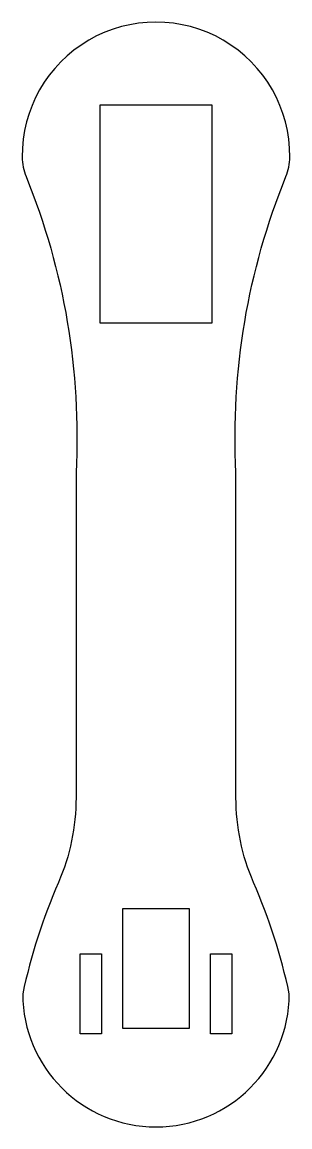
# Model space of a CAD drawing. Header units: centimetres. Extents: x -4.5 to 0.6, y -16.6 to 4.1.
import ezdxf

# ---------------------------------------------------------------- set-up
doc = ezdxf.new("R2010")
doc.units = ezdxf.units.CM

msp = doc.modelspace()

# ---------------------------------------------------------------- linework, layer by layer
msp.add_lwpolyline([(0.499, 1.201, 0.094333), (0.572, 1.568, 1.009586), (-4.45, 1.568, 0.094333), (-4.377, 1.201, -0.109784), (-3.439, -4.361), (-3.439, -10.464, -0.102664), (-3.769, -12.055, 0.04984), (-4.439, -14.149, 1), (0.561, -14.149, 0.04984), (-0.109, -12.055, -0.102664), (-0.439, -10.464), (-0.439, -4.361, -0.109784)], format="xyb", close=True)
for points in [[(-2.989, 2.551), (-0.889, 2.551), (-0.889, -1.549), (-2.989, -1.549)], [(-2.564, -12.549), (-1.314, -12.549), (-1.314, -14.799), (-2.564, -14.799)], [(-3.364, -13.399), (-2.964, -13.399), (-2.964, -14.899), (-3.364, -14.899)], [(-0.914, -13.399), (-0.514, -13.399), (-0.514, -14.899), (-0.914, -14.899)]]:
    msp.add_lwpolyline(points, close=True)

doc.saveas('drawing.dxf')
